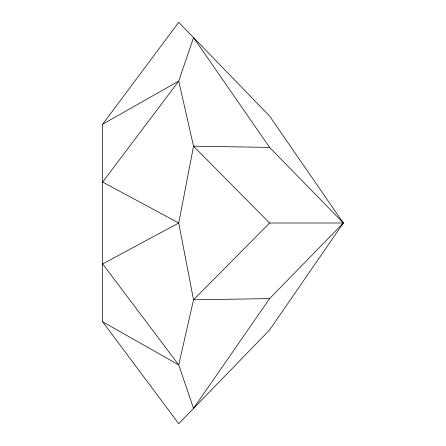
<?xml version="1.0" encoding="UTF-8"?>
<svg xmlns="http://www.w3.org/2000/svg" width="446" height="446" viewBox="0 0 446 446"><rect width="100%" height="100%" fill="white"/><g stroke="black" fill="none" stroke-linecap="round" stroke-linejoin="round"><path stroke-width="0.67" d="M343.331 223L269.601 329.923L178.734 423.7L102.669 321.783L102.669 124.217L178.734 22.3L269.601 116.077L343.331 223L269.601 298.608L193.536 408.425L178.734 364.917L102.669 263.921L178.734 223L193.536 146.193L178.734 81.083L193.536 37.576L269.601 147.392L343.331 223L269.601 223L193.536 299.807L178.734 364.917L102.669 321.783M102.669 124.217L178.734 81.083L102.669 182.08L178.734 223L193.536 299.807L269.601 298.608M269.601 147.392L193.536 146.193L269.601 223"/></g></svg>
